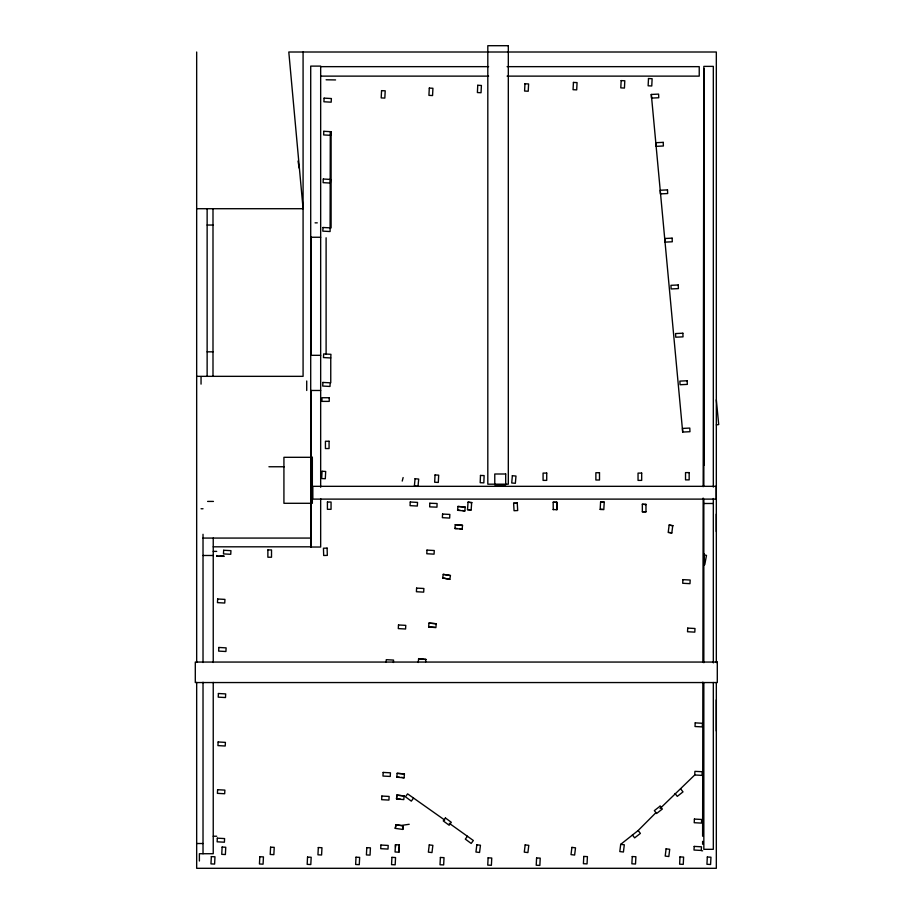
<?xml version="1.0" encoding="UTF-8"?>
<svg xmlns="http://www.w3.org/2000/svg" width="914" height="914" viewBox="0 0 914 914"><rect width="100%" height="100%" fill="white"/><g stroke="black" fill="none" stroke-linecap="round" stroke-linejoin="round"><path stroke-width="1.37" d="M553.233 509.738L553.187 502.22L556.832 502.22L556.877 509.738L553.187 509.509M556.832 502.22L556.877 509.738M702.615 836.23L702.855 682.13M702.889 662.159L703.152 498.073M703.174 486.659L703.837 68.596L704.237 465.26M645.981 504.265L645.992 511.794L642.348 511.771L642.336 504.254L646.027 504.505L642.336 504.254M330.754 357.957L330.948 354.324L323.67 353.924L323.476 357.568L330.754 357.957L330.754 382.817M386.131 662.113L386.268 659.679L393.546 660.079L393.408 662.501M694.731 774.981L694.926 771.347L702.203 771.736L702.009 775.38L694.731 774.981L660.079 808.513M395.465 844.707L399.338 844.913L398.927 852.191L395.054 851.985L395.465 844.707L395.556 847.141M604.234 502.117L603.8 509.624L600.167 509.395L600.589 501.889L604.257 502.346L600.589 501.889M396.813 777.174L397.156 773.313L404.422 773.952L404.079 777.825L396.813 777.174L399.258 777.151M397.156 773.313L404.422 773.952M404.137 795.74L403.794 799.601L396.539 798.962L396.882 795.089L404.125 795.98L396.882 795.089M404.079 777.825L401.669 777.368M418.612 658.628L425.855 659.508L418.612 658.628L418.269 662.49M428.632 626.97L428.974 623.097L436.229 623.748L435.887 627.621L428.632 626.97L434.698 627.267M428.974 623.097L436.229 623.748M454.909 528.521L455.252 524.659L462.507 525.31L462.164 529.172L454.909 528.521L457.343 528.498M455.252 524.659L462.507 525.31M457.594 510.309L457.925 506.447L465.192 507.087L464.849 510.96L457.594 510.309L460.028 510.286M457.925 506.447L465.192 507.087M462.164 529.172L459.765 528.715M464.849 510.96L462.45 510.503M471.681 502.426L471.156 509.932L467.522 509.658L468.048 502.152L471.704 502.666L468.048 502.152M396.539 798.962L396.859 795.329M425.638 661.93L425.867 659.268M620.697 844.342L619.806 851.574L623.417 852.019L624.308 844.787L620.697 844.342L638.155 830.518L656.092 812.512M672.761 525.504L671.813 532.965L668.203 532.485L669.151 525.024L672.773 525.744L669.151 525.024M402.697 829.421L395.248 828.37L396.013 824.771L403.223 825.81L402.697 829.421L403.223 825.81M396.013 824.771L395.248 828.37M442.627 578.196L443.244 574.358L450.442 575.523L449.825 579.362L442.662 577.956M443.244 574.358L450.442 575.523M449.825 579.362L443.861 578.151M402.217 481.084L403.12 477.554M716.325 699.827L716.325 730.983M413.482 798.196L411.311 801.132L405.45 796.802L407.61 793.866L444.707 820.064M467.488 836.196L465.329 839.121L471.19 843.451L473.349 840.514L449.254 823.286M716.325 424.93L718.701 424.553L716.325 399.829M402 825.342L409.209 824.279M513.622 503.214L517.313 503.26L513.622 503.214L514.045 510.72L517.69 510.538L517.255 503.031M651.316 94.45L658.594 94.108L658.766 97.752L651.488 98.095L651.316 94.45L682.689 432.059L689.967 431.716L689.796 428.072L682.518 428.415L682.689 432.059M216.698 555.484L216.698 556.306L223.987 556.34L221.062 556.1M216.698 556.306L223.987 556.009M320.665 66.653L488.602 66.653M507.099 66.653L699.233 66.653L699.233 76.125L507.099 76.125M320.665 76.125L488.602 76.125M326.104 79.792L335.575 79.929M196.67 208.712L303.082 208.712L288.801 52.007L716.325 52.007L716.325 662.616M315.079 222.845L317.261 222.845M207.135 225.038L212.996 225.038M310.714 237.252L320.665 237.252M207.135 351.833L212.996 351.833M310.714 355.317L320.665 355.317M196.67 376.339L303.082 376.339L303.082 52.007M320.665 390.472L311.194 390.472L311.194 547.029M268.922 466.757L284.3 466.757M207.604 501.42L213.442 501.42M556.877 502.449L553.187 502.22M703.837 503.488L713.32 503.488M201.046 508.755L203.022 508.755M716.325 514.091L716.325 531.582M203.022 538.072L310.714 538.072M213.236 546.812L310.714 546.812M213.236 551.382L216.698 551.382M203.022 555.484L213.236 555.484M213.236 836.23L216.698 836.23M196.67 843.519L203.022 843.519M701.758 850.808L702.615 850.808M399.338 844.913L398.927 852.191M602.554 509.315L600.167 509.395M396.55 798.722L400.183 799.042M669.391 532.416L671.813 532.965M395.773 824.759L402.983 825.799M703.837 554.729L706.488 555.415L704.763 564.635L703.837 564.395M680.77 789.011L683.009 791.89L677.263 796.368L675.023 793.501M638.155 830.518L640.394 833.397L634.659 837.875L632.408 835.008M645.992 511.794L642.348 511.771M298.021 161.013L299.221 168.199M471.156 509.932L467.522 509.658M704.328 553.724L704.34 565.138M716.325 682.564L716.325 868.3L196.67 868.3L196.67 682.347M713.32 487.082L713.32 66.379L703.837 66.379L703.837 486.419M713.32 498.484L713.32 662.879M713.32 682.461L713.32 849.312L703.837 849.312L703.837 682.644M703.837 499.135L703.837 662.696M702.615 841.348L702.615 844.25M326.104 237.777L326.104 354.061M320.665 487.253L320.665 66.116L310.714 66.116L310.714 547.029L320.665 547.029L320.665 498.633M311.194 237.252L311.194 355.317M306.716 380.989L306.716 390.472M213.236 538.072L213.236 662.479M213.236 682.392L213.236 853.722L199.389 853.722L199.389 861.011M212.996 208.712L212.996 376.339M207.135 208.712L207.135 376.339M203.022 534.29L203.022 662.501M203.022 682.232L203.022 853.722M201.046 376.842L201.046 384.131M196.67 52.007L196.67 662.433M267.882 549.931L267.871 557.22L271.515 557.232L271.527 549.942L267.882 549.931M327.418 502.026L327.406 509.315L331.051 509.327L331.062 502.037L327.418 502.026M429.809 503.237L429.671 506.882L436.961 507.156L437.086 503.511L429.809 503.237M480.478 475.44L480.193 482.718L483.837 482.855L484.123 475.577L480.478 475.44M211.34 856.601L210.963 863.89L214.607 864.073L214.973 856.795L211.34 856.601M222.113 847.061L221.748 854.35L225.381 854.533L225.758 847.255L222.113 847.061M259.805 856.715L259.439 863.993L263.072 864.176L263.449 856.898L259.805 856.715M270.59 847.175L270.213 854.453L273.857 854.647L274.223 847.358L270.59 847.175M307.538 857.081L307.173 864.358L310.806 864.541L311.171 857.263L307.538 857.081M318.312 847.541L317.946 854.819L321.591 855.001L321.957 847.724L318.312 847.541M381.561 90.635L381.195 97.912L384.828 98.095L385.205 90.817L381.561 90.635M356.003 857.195L355.637 864.473L359.282 864.655L359.648 857.378L356.003 857.195M366.788 847.655L366.411 854.933L370.056 855.116L370.421 847.838L366.788 847.655M429.294 88.087L428.929 95.364L432.562 95.547L432.928 88.27L429.294 88.087M391.912 857.355L391.546 864.633L395.179 864.815L395.556 857.538L391.912 857.355M477.759 85.276L477.394 92.554L481.038 92.737L481.404 85.459L477.759 85.276M440.388 857.469L440.011 864.747L443.656 864.93L444.021 857.652L440.388 857.469M524.956 83.768L524.59 91.046L528.223 91.229L528.6 83.951L524.956 83.768M488.11 857.835L487.745 865.112L491.389 865.295L491.755 858.018L488.11 857.835M573.432 82.42L573.055 89.698L576.7 89.88L577.065 82.603L573.432 82.42M536.587 857.949L536.221 865.227L539.854 865.409L540.22 858.132L536.587 857.949M621.154 80.592L620.789 87.87L624.433 88.064L624.799 80.775L621.154 80.592M583.783 856.429L583.406 863.707L587.051 863.89L587.416 856.612L583.783 856.429M648.494 78.524L648.129 85.802L651.762 85.985L652.128 78.707L648.494 78.524M632.248 856.544L631.882 863.821L635.516 864.004L635.893 856.726L632.248 856.544M679.982 856.909L679.616 864.187L683.249 864.37L683.615 857.092L679.982 856.909M707.31 857.012L706.945 864.29L710.589 864.484L710.955 857.206L707.31 857.012M435.041 474.96L434.664 482.238L438.309 482.432L438.686 475.154L435.041 474.96M217.669 599.001L217.463 602.634L224.741 603.034L224.947 599.39L217.669 599.001M223.667 550.262L223.473 553.907L230.751 554.295L230.945 550.662L223.667 550.262M218.846 647.466L218.64 651.111L225.918 651.499L226.124 647.866L218.846 647.466M218.412 693.509L218.218 697.154L225.495 697.542L225.689 693.909L218.412 693.509M218.126 741.974L217.932 745.618L225.21 746.007L225.404 742.374L218.126 741.974M217.601 789.707L217.406 793.352L224.684 793.74L224.878 790.107L217.601 789.707M217.315 838.172L217.121 841.817L224.398 842.205L224.593 838.572L217.315 838.172M324.104 98.141L323.91 101.774L331.188 102.174L331.382 98.529L324.104 98.141M323.819 131.296L323.625 134.941L330.902 135.329L331.097 131.696L323.819 131.296M323.293 179.03L323.099 182.663L330.377 183.063L330.571 179.418L323.293 179.03M323.008 227.495L322.813 231.139L330.091 231.528L330.285 131.696L331.097 131.696L331.097 227.894L323.008 227.495M322.905 382.429L322.711 386.062L329.988 386.451L330.183 382.817L322.905 382.429M322.059 471.258L321.671 478.536L325.304 478.742L325.692 471.464L322.059 471.258M381.846 796.048L381.652 799.681L388.93 800.081L389.124 796.437L381.846 796.048M383.16 772.421L382.966 776.066L390.244 776.454L390.438 772.821L383.16 772.421M380.921 845.039L380.727 848.683L388.004 849.072L388.199 845.439L380.921 845.039M398.493 624.97L398.298 628.604L405.576 629.003L405.77 625.359L398.493 624.97M410.249 502.014L410.055 505.648L417.332 506.048L417.527 502.403L410.249 502.014M416.601 588.102L416.407 591.735L423.685 592.135L423.879 588.49L416.601 588.102M426.987 550.114L426.792 553.758L434.07 554.147L434.264 550.514L426.987 550.114M442.57 514.045L442.376 517.678L449.654 518.078L449.848 514.433L442.57 514.045M682.907 579.636L682.701 583.269L689.979 583.669L690.184 580.024L682.907 579.636M687.716 628.101L687.522 631.745L694.8 632.134L694.994 628.501L687.716 628.101M695.211 722.871L695.017 726.516L702.295 726.904L702.489 723.271L695.211 722.871M694.4 819.07L694.206 822.714L701.484 823.103L701.678 819.47L694.4 819.07M694.194 846.41L694 850.043L701.278 850.443L701.472 846.798L694.194 846.41M512.343 475.737L511.737 483.003L515.359 483.3L515.976 476.045L512.343 475.737M415.059 478.73L414.385 485.985L418.018 486.328L418.692 479.073L415.059 478.73M429.249 844.902L428.369 852.145L431.979 852.579L432.87 845.347L429.249 844.902M476.834 844.799L475.943 852.031L479.564 852.476L480.456 845.244L476.834 844.799M525.173 844.902L524.282 852.145L527.904 852.579L528.795 845.347L525.173 844.902M571.901 847.381L571.01 854.613L574.632 855.058L575.523 847.826L571.901 847.381M666.089 848.843L665.198 856.087L668.82 856.532L669.711 849.289L666.089 848.843M445.426 817.973L443.267 820.909L449.14 825.228L451.299 822.303L445.426 817.973M660.102 806.148L654.355 810.627L656.595 813.506L662.342 809.016L660.102 806.148M663.21 142.356L655.932 142.698L656.103 146.343L663.381 146L663.21 142.356M667.506 189.895L660.228 190.238L660.399 193.882L667.677 193.54L667.506 189.895M672.121 238.154L664.844 238.497L665.015 242.13L672.293 241.787L672.121 238.154M678.234 284.974L670.956 285.317L671.127 288.95L678.405 288.607L678.234 284.974M682.861 333.222L675.572 333.564L675.743 337.197L683.032 336.855L682.861 333.222M687.157 380.761L679.879 381.104L680.05 384.737L687.328 384.394L687.157 380.761M327.098 548.114L323.453 548.229L323.682 555.506L327.326 555.392L327.098 548.114M508.31 45.7L487.813 45.7L487.813 484.18L508.31 484.18L508.31 45.7M329.234 397.739L321.945 397.739L321.945 401.383L329.234 401.383L329.234 397.739M329.074 441.256L325.43 441.256L325.43 448.546L329.074 448.546L329.074 441.256M312.348 457.308L283.923 457.308L283.923 503.294L312.348 503.294L312.348 457.308M689.167 472.595L685.523 472.595L685.523 479.884L689.167 479.884L689.167 472.595M599.504 472.721L595.871 472.721L595.871 480.01L599.504 480.01L599.504 472.721M546.721 473.086L543.076 473.086L543.076 480.376L546.721 480.376L546.721 473.086M641.685 473.098L638.041 473.098L638.041 480.387L641.685 480.387L641.685 473.098M505.693 474L494.771 474L494.771 484.934L505.693 484.934L505.693 474M716.233 486.328L312.805 486.328L312.805 499.113L716.233 499.113L716.233 486.328M717.296 662.056L195.299 662.056L195.299 682.552L717.296 682.552L717.296 662.056"/></g></svg>
